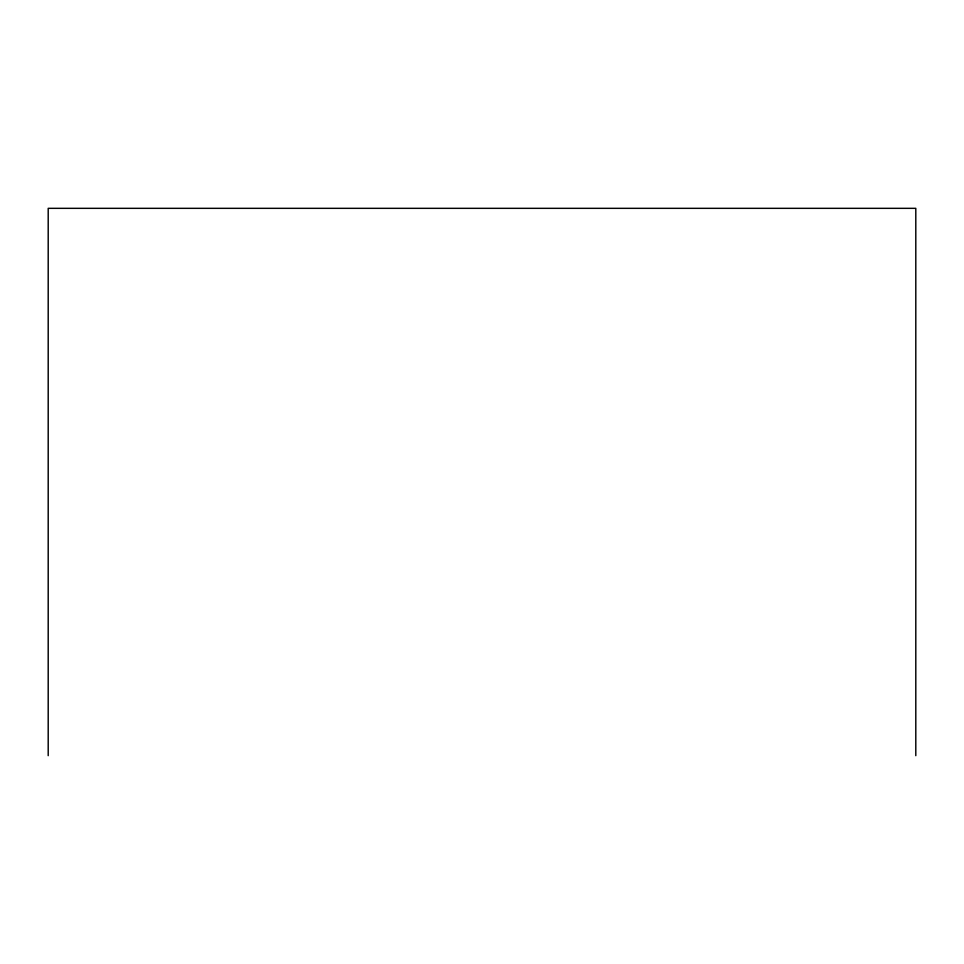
<?xml version="1.0" encoding="UTF-8"?>
<svg xmlns="http://www.w3.org/2000/svg" width="964" height="964" viewBox="0 0 964 964"><rect width="100%" height="100%" fill="white"/><g stroke="black" fill="none" stroke-linecap="round" stroke-linejoin="round"><path stroke-width="1.45" d="M915.8 755.668L915.8 208.332L48.2 208.332L48.2 755.668"/></g></svg>
